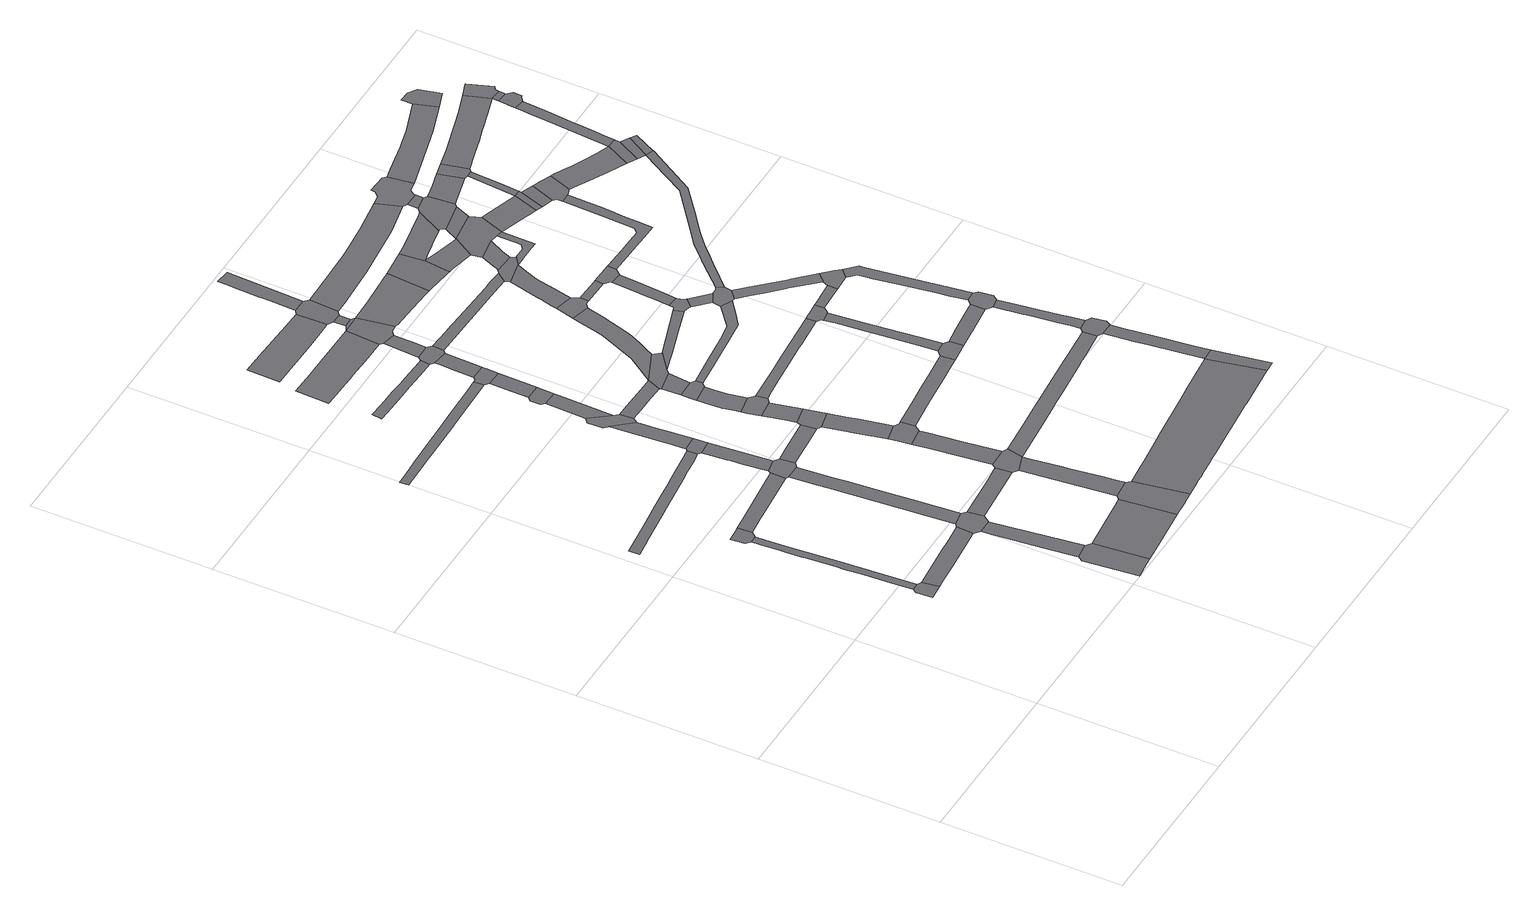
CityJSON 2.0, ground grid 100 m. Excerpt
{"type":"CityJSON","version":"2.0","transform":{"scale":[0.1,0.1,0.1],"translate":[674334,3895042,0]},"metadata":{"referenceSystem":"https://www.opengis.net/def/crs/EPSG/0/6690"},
"CityObjects":{
"road1":{"type":"Road","attributes":{"function":"9","usage":"9","RoadStructureAttribute.widthType":"9","RoadStructureAttribute.width":-9999,"RoadStructureAttribute.sectionType":"9"},"geometry":[{"type":"MultiSurface","lod":"1","boundaries":[[[0,1,2,3,4,5]]]}]},
"road2":{"type":"Road","attributes":{"function":"9","usage":"9","RoadStructureAttribute.widthType":"4","RoadStructureAttribute.width":3.94,"RoadStructureAttribute.sectionType":"1"},"geometry":[{"type":"MultiSurface","lod":"1","boundaries":[[[6,7,8,9,10,11,12,13,14,15,1,0,16,17,18,19,20,21]]]}]},
"road3":{"type":"Road","attributes":{"function":"9","usage":"9","RoadStructureAttribute.widthType":"9","RoadStructureAttribute.width":-9999,"RoadStructureAttribute.sectionType":"9"},"geometry":[{"type":"MultiSurface","lod":"1","boundaries":[[[21,20,22,23,24,25,26]]]}]},
"road4":{"type":"Road","attributes":{"function":"9","usage":"9","RoadStructureAttribute.widthType":"2","RoadStructureAttribute.width":8.23,"RoadStructureAttribute.sectionType":"1"},"geometry":[{"type":"MultiSurface","lod":"1","boundaries":[[[27,28,5,4,29,30,31,32]]]}]},
"road5":{"type":"Road","attributes":{"function":"9","usage":"9","RoadStructureAttribute.widthType":"3","RoadStructureAttribute.width":5.54,"RoadStructureAttribute.sectionType":"1"},"geometry":[{"type":"MultiSurface","lod":"1","boundaries":[[[33,34,35,36,37,38,39,40,41,42,43,44,45,46,47,48,49,50,51,52,53]]]}]},
"road6":{"type":"Road","attributes":{"function":"9","usage":"9","RoadStructureAttribute.widthType":"9","RoadStructureAttribute.width":-9999,"RoadStructureAttribute.sectionType":"9"},"geometry":[{"type":"MultiSurface","lod":"1","boundaries":[[[54,55,56,57,58,59,60]]]}]},
"road7":{"type":"Road","attributes":{"function":"9","usage":"9","RoadStructureAttribute.widthType":"2","RoadStructureAttribute.width":7.27,"RoadStructureAttribute.sectionType":"1"},"geometry":[{"type":"MultiSurface","lod":"1","boundaries":[[[58,61,62,63,64,59]]]}]},
"road8":{"type":"Road","attributes":{"function":"9","usage":"9","RoadStructureAttribute.widthType":"2","RoadStructureAttribute.width":6.75,"RoadStructureAttribute.sectionType":"1"},"geometry":[{"type":"MultiSurface","lod":"1","boundaries":[[[65,66,67,23,22,68,69,70,71,72]]]}]},
"road9":{"type":"Road","attributes":{"function":"9","usage":"9","RoadStructureAttribute.widthType":"9","RoadStructureAttribute.width":-9999,"RoadStructureAttribute.sectionType":"9"},"geometry":[{"type":"MultiSurface","lod":"1","boundaries":[[[62,61,73,74,75,76,32,31]]]}]},
"road10":{"type":"Road","attributes":{"function":"9","usage":"9","RoadStructureAttribute.widthType":"2","RoadStructureAttribute.width":7.41,"RoadStructureAttribute.sectionType":"1"},"geometry":[{"type":"MultiSurface","lod":"1","boundaries":[[[77,78,79,80,76,75,81,82,83,84,85,86,87]]]}]},
"road11":{"type":"Road","attributes":{"function":"3","usage":"2","RoadStructureAttribute.widthType":"1","RoadStructureAttribute.width":30.07,"RoadStructureAttribute.sectionType":"1"},"geometry":[{"type":"MultiSurface","lod":"1","boundaries":[[[56,88,89,90,91,57]]]}]},
"road12":{"type":"Road","attributes":{"function":"9","usage":"9","RoadStructureAttribute.widthType":"3","RoadStructureAttribute.width":5.02,"RoadStructureAttribute.sectionType":"1"},"geometry":[{"type":"MultiSurface","lod":"1","boundaries":[[[92,93,94,95,96,97,98,99,100,101,102,103,104,105,106,107,108,109,110]]]}]},
"road13":{"type":"Road","attributes":{"function":"9","usage":"9","RoadStructureAttribute.widthType":"9","RoadStructureAttribute.width":-9999,"RoadStructureAttribute.sectionType":"9"},"geometry":[{"type":"MultiSurface","lod":"1","boundaries":[[[87,86,111,112,113,114,65,72]]]}]},
"road14":{"type":"Road","attributes":{"function":"9","usage":"9","RoadStructureAttribute.widthType":"2","RoadStructureAttribute.width":8.23,"RoadStructureAttribute.sectionType":"1"},"geometry":[{"type":"MultiSurface","lod":"1","boundaries":[[[115,116,117,118,74,73,119]]]}]},
"road15":{"type":"Road","attributes":{"function":"9","usage":"9","RoadStructureAttribute.widthType":"2","RoadStructureAttribute.width":8.14,"RoadStructureAttribute.sectionType":"1"},"geometry":[{"type":"MultiSurface","lod":"1","boundaries":[[[113,120,121,122,123,124,125,114]]]}]},
"road16":{"type":"Road","attributes":{"function":"9","usage":"9","RoadStructureAttribute.widthType":"9","RoadStructureAttribute.width":-9999,"RoadStructureAttribute.sectionType":"9"},"geometry":[{"type":"MultiSurface","lod":"1","boundaries":[[[126,127,42,41,122,121]]]}]},
"road17":{"type":"Road","attributes":{"function":"9","usage":"9","RoadStructureAttribute.widthType":"2","RoadStructureAttribute.width":8.14,"RoadStructureAttribute.sectionType":"1"},"geometry":[{"type":"MultiSurface","lod":"1","boundaries":[[[128,129,130,127,126,131,132,133,134]]]}]},
"road18":{"type":"Road","attributes":{"function":"9","usage":"9","RoadStructureAttribute.widthType":"9","RoadStructureAttribute.width":-9999,"RoadStructureAttribute.sectionType":"9"},"geometry":[{"type":"MultiSurface","lod":"1","boundaries":[[[90,89,135,136,137,138,139,140,141,142]]]}]},
"road19":{"type":"Road","attributes":{"function":"9","usage":"9","RoadStructureAttribute.widthType":"9","RoadStructureAttribute.width":-9999,"RoadStructureAttribute.sectionType":"9"},"geometry":[{"type":"MultiSurface","lod":"1","boundaries":[[[134,133,143,144,145,146,147,148,149,150]]]}]},
"road20":{"type":"Road","attributes":{"function":"9","usage":"9","RoadStructureAttribute.widthType":"2","RoadStructureAttribute.width":6.75,"RoadStructureAttribute.sectionType":"1"},"geometry":[{"type":"MultiSurface","lod":"1","boundaries":[[[151,152,153,154,155,156,157,158,112,111]]]}]},
"road21":{"type":"Road","attributes":{"function":"9","usage":"9","RoadStructureAttribute.widthType":"3","RoadStructureAttribute.width":5.61,"RoadStructureAttribute.sectionType":"1"},"geometry":[{"type":"MultiSurface","lod":"1","boundaries":[[[159,160,161,162,163,164,165,166,167,168,169,170,171,172,173,174]]]}]},
"road22":{"type":"Road","attributes":{"function":"9","usage":"9","RoadStructureAttribute.widthType":"2","RoadStructureAttribute.width":8.61,"RoadStructureAttribute.sectionType":"1"},"geometry":[{"type":"MultiSurface","lod":"1","boundaries":[[[141,175,176,177,178,179,180,181,142]]]}]},
"road23":{"type":"Road","attributes":{"function":"9","usage":"9","RoadStructureAttribute.widthType":"2","RoadStructureAttribute.width":8.14,"RoadStructureAttribute.sectionType":"1"},"geometry":[{"type":"MultiSurface","lod":"1","boundaries":[[[182,147,146,183,184,185,186]]]}]},
"road24":{"type":"Road","attributes":{"function":"9","usage":"9","RoadStructureAttribute.widthType":"9","RoadStructureAttribute.width":-9999,"RoadStructureAttribute.sectionType":"9"},"geometry":[{"type":"MultiSurface","lod":"1","boundaries":[[[181,180,187,188,189,115,119]]]}]},
"road25":{"type":"Road","attributes":{"function":"9","usage":"9","RoadStructureAttribute.widthType":"9","RoadStructureAttribute.width":-9999,"RoadStructureAttribute.sectionType":"9"},"geometry":[{"type":"MultiSurface","lod":"1","boundaries":[[[190,186,185,191,192,193]]]}]},
"road26":{"type":"Road","attributes":{"function":"9","usage":"9","RoadStructureAttribute.widthType":"1","RoadStructureAttribute.width":15.05,"RoadStructureAttribute.sectionType":"1"},"geometry":[{"type":"MultiSurface","lod":"1","boundaries":[[[194,195,196,197,198,199,200,201,202,203,204,205]]]}]},
"road27":{"type":"Road","attributes":{"function":"9","usage":"9","RoadStructureAttribute.widthType":"2","RoadStructureAttribute.width":10.36,"RoadStructureAttribute.sectionType":"1"},"geometry":[{"type":"MultiSurface","lod":"1","boundaries":[[[206,207,208,209,189,188,210,211,212,213]]]}]},
"road28":{"type":"Road","attributes":{"function":"9","usage":"9","RoadStructureAttribute.widthType":"2","RoadStructureAttribute.width":8.14,"RoadStructureAttribute.sectionType":"1"},"geometry":[{"type":"MultiSurface","lod":"1","boundaries":[[[214,215,192,191,216,217]]]}]},
"road29":{"type":"Road","attributes":{"function":"9","usage":"9","RoadStructureAttribute.widthType":"3","RoadStructureAttribute.width":5.7,"RoadStructureAttribute.sectionType":"1"},"geometry":[{"type":"MultiSurface","lod":"1","boundaries":[[[218,219,220,144,143,221,222,223,224,225]]]}]},
"road30":{"type":"Road","attributes":{"function":"9","usage":"9","RoadStructureAttribute.widthType":"9","RoadStructureAttribute.width":-9999,"RoadStructureAttribute.sectionType":"9"},"geometry":[{"type":"MultiSurface","lod":"1","boundaries":[[[226,227,228,229,230,231,232,206,213]]]}]},
"road31":{"type":"Road","attributes":{"function":"9","usage":"9","RoadStructureAttribute.widthType":"2","RoadStructureAttribute.width":10.36,"RoadStructureAttribute.sectionType":"1"},"geometry":[{"type":"MultiSurface","lod":"1","boundaries":[[[233,234,235,236,230,229,237,238,239,240]]]}]},
"road32":{"type":"Road","attributes":{"function":"9","usage":"9","RoadStructureAttribute.widthType":"9","RoadStructureAttribute.width":-9999,"RoadStructureAttribute.sectionType":"9"},"geometry":[{"type":"MultiSurface","lod":"1","boundaries":[[[241,242,243,244,98,97,214,217]]]}]},
"road33":{"type":"Road","attributes":{"function":"9","usage":"9","RoadStructureAttribute.widthType":"9","RoadStructureAttribute.width":-9999,"RoadStructureAttribute.sectionType":"9"},"geometry":[{"type":"MultiSurface","lod":"1","boundaries":[[[245,155,154,240,239,246,247,248]]]}]},
"road34":{"type":"Road","attributes":{"function":"9","usage":"9","RoadStructureAttribute.widthType":"2","RoadStructureAttribute.width":10.36,"RoadStructureAttribute.sectionType":"1"},"geometry":[{"type":"MultiSurface","lod":"1","boundaries":[[[249,250,251,245,248]]]}]},
"road35":{"type":"Road","attributes":{"function":"9","usage":"9","RoadStructureAttribute.widthType":"2","RoadStructureAttribute.width":14.44,"RoadStructureAttribute.sectionType":"1"},"geometry":[{"type":"MultiSurface","lod":"1","boundaries":[[[252,253,254,255,256,257,258,259,260,261,262,263,264]]]}]},
"road36":{"type":"Road","attributes":{"function":"9","usage":"9","RoadStructureAttribute.widthType":"9","RoadStructureAttribute.width":-9999,"RoadStructureAttribute.sectionType":"9"},"geometry":[{"type":"MultiSurface","lod":"1","boundaries":[[[265,250,249,266,267,268,269]]]}]},
"road37":{"type":"Road","attributes":{"function":"9","usage":"9","RoadStructureAttribute.widthType":"2","RoadStructureAttribute.width":8.14,"RoadStructureAttribute.sectionType":"1"},"geometry":[{"type":"MultiSurface","lod":"1","boundaries":[[[242,270,271,272,273,274,275,243]]]}]},
"road38":{"type":"Road","attributes":{"function":"9","usage":"9","RoadStructureAttribute.widthType":"2","RoadStructureAttribute.width":10.36,"RoadStructureAttribute.sectionType":"1"},"geometry":[{"type":"MultiSurface","lod":"1","boundaries":[[[268,276,277,278,279,280,281,282,283,284,285,286,287,269]]]}]},
"road39":{"type":"Road","attributes":{"function":"9","usage":"9","RoadStructureAttribute.widthType":"9","RoadStructureAttribute.width":-9999,"RoadStructureAttribute.sectionType":"9"},"geometry":[{"type":"MultiSurface","lod":"1","boundaries":[[[288,289,279,278,290,291,292,293]]]}]},
"road40":{"type":"Road","attributes":{"function":"9","usage":"9","RoadStructureAttribute.widthType":"9","RoadStructureAttribute.width":-9999,"RoadStructureAttribute.sectionType":"9"},"geometry":[{"type":"MultiSurface","lod":"1","boundaries":[[[294,295,166,165,272,271,296,297]]]}]},
"road41":{"type":"Road","attributes":{"function":"9","usage":"9","RoadStructureAttribute.widthType":"2","RoadStructureAttribute.width":10.36,"RoadStructureAttribute.sectionType":"1"},"geometry":[{"type":"MultiSurface","lod":"1","boundaries":[[[298,299,288,293]]]}]},
"road42":{"type":"Road","attributes":{"function":"9","usage":"9","RoadStructureAttribute.widthType":"3","RoadStructureAttribute.width":5.29,"RoadStructureAttribute.sectionType":"1"},"geometry":[{"type":"MultiSurface","lod":"1","boundaries":[[[295,294,300,301,302]]]}]},
"road43":{"type":"Road","attributes":{"function":"9","usage":"9","RoadStructureAttribute.widthType":"9","RoadStructureAttribute.width":-9999,"RoadStructureAttribute.sectionType":"9"},"geometry":[{"type":"MultiSurface","lod":"1","boundaries":[[[224,299,298,303,304,305,225]]]}]},
"road44":{"type":"Road","attributes":{"function":"9","usage":"9","RoadStructureAttribute.widthType":"9","RoadStructureAttribute.width":-9999,"RoadStructureAttribute.sectionType":"9"},"geometry":[{"type":"MultiSurface","lod":"1","boundaries":[[[306,307,308,201,200,302,301,309,310]]]}]},
"road45":{"type":"Road","attributes":{"function":"9","usage":"9","RoadStructureAttribute.widthType":"9","RoadStructureAttribute.width":-9999,"RoadStructureAttribute.sectionType":"1"},"geometry":[{"type":"MultiSurface","lod":"1","boundaries":[[[311,201,306,312]]]}]},
"road46":{"type":"Road","attributes":{"function":"9","usage":"9","RoadStructureAttribute.widthType":"4","RoadStructureAttribute.width":3.75,"RoadStructureAttribute.sectionType":"1"},"geometry":[{"type":"MultiSurface","lod":"1","boundaries":[[[313,314,311,312]]]}]},
"road47":{"type":"Road","attributes":{"function":"9","usage":"9","RoadStructureAttribute.widthType":"9","RoadStructureAttribute.width":-9999,"RoadStructureAttribute.sectionType":"9"},"geometry":[{"type":"MultiSurface","lod":"1","boundaries":[[[315,252,264,314,313,316,317,318,319]]]}]},
"road48":{"type":"Road","attributes":{"function":"9","usage":"9","RoadStructureAttribute.widthType":"2","RoadStructureAttribute.width":7.71,"RoadStructureAttribute.sectionType":"1"},"geometry":[{"type":"MultiSurface","lod":"1","boundaries":[[[320,321,322,323,324,325,326,227,226,327,328,329,330,331,332,333,334]]]}]},
"road49":{"type":"Road","attributes":{"function":"3","usage":"2","RoadStructureAttribute.widthType":"1","RoadStructureAttribute.width":30.07,"RoadStructureAttribute.sectionType":"1"},"geometry":[{"type":"MultiSurface","lod":"1","boundaries":[[[335,336,337,338,339,340,341,342,343,344,345,346,347,348,349,350,351,352,353,354,355,356,357,358,359,140,139]]]}]},
"road50":{"type":"Road","attributes":{"function":"9","usage":"9","RoadStructureAttribute.widthType":"2","RoadStructureAttribute.width":10.36,"RoadStructureAttribute.sectionType":"1"},"geometry":[{"type":"MultiSurface","lod":"1","boundaries":[[[305,360,361,362,363,364,365,366,367,368,369,370,371,372,225]]]}]},
"road51":{"type":"Road","attributes":{"function":"9","usage":"9","RoadStructureAttribute.widthType":"2","RoadStructureAttribute.width":7.35,"RoadStructureAttribute.sectionType":"1"},"geometry":[{"type":"MultiSurface","lod":"1","boundaries":[[[373,374,375,376,377,378,379,380,315,319]]]}]},
"road52":{"type":"Road","attributes":{"function":"9","usage":"9","RoadStructureAttribute.widthType":"2","RoadStructureAttribute.width":8.23,"RoadStructureAttribute.sectionType":"1"},"geometry":[{"type":"MultiSurface","lod":"1","boundaries":[[[381,382,383,384,385,386,387,187,180,388,389,390,391,392,393,394,395,396,397]]]}]},
"road53":{"type":"Road","attributes":{"function":"9","usage":"9","RoadStructureAttribute.widthType":"3","RoadStructureAttribute.width":5.25,"RoadStructureAttribute.sectionType":"1"},"geometry":[{"type":"MultiSurface","lod":"1","boundaries":[[[398,399,400,401,402,403,404,405,406,407,408,409,410,411,412,413,414,415,267,266]]]}]},
"road54":{"type":"Road","attributes":{"function":"9","usage":"9","RoadStructureAttribute.widthType":"1","RoadStructureAttribute.width":15.05,"RoadStructureAttribute.sectionType":"1"},"geometry":[{"type":"MultiSurface","lod":"1","boundaries":[[[416,417,418,419,420,421,422,423,424,425,306,310]]]}]},
"road55":{"type":"Road","attributes":{"function":"9","usage":"9","RoadStructureAttribute.widthType":"3","RoadStructureAttribute.width":4.61,"RoadStructureAttribute.sectionType":"1"},"geometry":[{"type":"MultiSurface","lod":"1","boundaries":[[[303,426,427,428,429,304]]]}]},
"road56":{"type":"Road","attributes":{"function":"9","usage":"9","RoadStructureAttribute.widthType":"3","RoadStructureAttribute.width":5.61,"RoadStructureAttribute.sectionType":"1"},"geometry":[{"type":"MultiSurface","lod":"1","boundaries":[[[296,430,431,432,433,434,435,436,437,438,439,440,297]]]}]},
"road57":{"type":"Road","attributes":{"function":"9","usage":"9","RoadStructureAttribute.widthType":"3","RoadStructureAttribute.width":4.21,"RoadStructureAttribute.sectionType":"1"},"geometry":[{"type":"MultiSurface","lod":"1","boundaries":[[[441,442,443,444,292,291,445,446,447,448,449,450,451,452]]]}]},
"road58":{"type":"Road","attributes":{"function":"9","usage":"9","RoadStructureAttribute.widthType":"9","RoadStructureAttribute.width":-9999,"RoadStructureAttribute.sectionType":"9"},"geometry":[{"type":"MultiSurface","lod":"1","boundaries":[[[453,366,365,454,455,456,457]]]}]},
"road59":{"type":"Road","attributes":{"function":"9","usage":"9","RoadStructureAttribute.widthType":"9","RoadStructureAttribute.width":-9999,"RoadStructureAttribute.sectionType":"9"},"geometry":[{"type":"MultiSurface","lod":"1","boundaries":[[[458,334,333,459,460,461]]]}]},
"road60":{"type":"Road","attributes":{"function":"9","usage":"9","RoadStructureAttribute.widthType":"9","RoadStructureAttribute.width":-9999,"RoadStructureAttribute.sectionType":"9"},"geometry":[{"type":"MultiSurface","lod":"1","boundaries":[[[462,463,423,422,464,465,466,467]]]}]},
"road61":{"type":"Road","attributes":{"function":"9","usage":"9","RoadStructureAttribute.widthType":"2","RoadStructureAttribute.width":10.36,"RoadStructureAttribute.sectionType":"1"},"geometry":[{"type":"MultiSurface","lod":"1","boundaries":[[[468,469,470,471,453,457,472,473,474,475,476,477,478,479]]]}]},
"road62":{"type":"Road","attributes":{"function":"9","usage":"9","RoadStructureAttribute.widthType":"3","RoadStructureAttribute.width":5.11,"RoadStructureAttribute.sectionType":"1"},"geometry":[{"type":"MultiSurface","lod":"1","boundaries":[[[480,481,482,483,484,485,486,487,488,458,461]]]}]},
"road63":{"type":"Road","attributes":{"function":"9","usage":"9","RoadStructureAttribute.widthType":"9","RoadStructureAttribute.width":-9999,"RoadStructureAttribute.sectionType":"9"},"geometry":[{"type":"MultiSurface","lod":"1","boundaries":[[[489,490,491,492,493,429,428,494,495]]]}]},
"road64":{"type":"Road","attributes":{"function":"9","usage":"9","RoadStructureAttribute.widthType":"3","RoadStructureAttribute.width":4.72,"RoadStructureAttribute.sectionType":"1"},"geometry":[{"type":"MultiSurface","lod":"1","boundaries":[[[496,497,498,456,455,499,500]]]}]},
"road65":{"type":"Road","attributes":{"function":"9","usage":"9","RoadStructureAttribute.widthType":"2","RoadStructureAttribute.width":6.19,"RoadStructureAttribute.sectionType":"1"},"geometry":[{"type":"MultiSurface","lod":"1","boundaries":[[[501,489,495,502,503]]]}]},
"road66":{"type":"Road","attributes":{"function":"9","usage":"9","RoadStructureAttribute.widthType":"2","RoadStructureAttribute.width":14.44,"RoadStructureAttribute.sectionType":"1"},"geometry":[{"type":"MultiSurface","lod":"1","boundaries":[[[504,505,506,507,508,318,317,509,510,511,512,513,514]]]}]},
"road67":{"type":"Road","attributes":{"function":"9","usage":"9","RoadStructureAttribute.widthType":"9","RoadStructureAttribute.width":-9999,"RoadStructureAttribute.sectionType":"9"},"geometry":[{"type":"MultiSurface","lod":"1","boundaries":[[[483,515,516,517,518,519,407,406,520,484]]]}]},
"road68":{"type":"Road","attributes":{"function":"9","usage":"9","RoadStructureAttribute.widthType":"2","RoadStructureAttribute.width":6.19,"RoadStructureAttribute.sectionType":"1"},"geometry":[{"type":"MultiSurface","lod":"1","boundaries":[[[521,522,523,524,525,526,527,528,529,492,491]]]}]},
"road69":{"type":"Road","attributes":{"function":"9","usage":"9","RoadStructureAttribute.widthType":"9","RoadStructureAttribute.width":-9999,"RoadStructureAttribute.sectionType":"9"},"geometry":[{"type":"MultiSurface","lod":"1","boundaries":[[[479,530,531,532,432,431,468]]]}]},
"road70":{"type":"Road","attributes":{"function":"9","usage":"9","RoadStructureAttribute.widthType":"9","RoadStructureAttribute.width":-9999,"RoadStructureAttribute.sectionType":"9"},"geometry":[{"type":"MultiSurface","lod":"1","boundaries":[[[533,534,535,536,537,538,503,502,441,452]]]}]},
"road71":{"type":"Road","attributes":{"function":"9","usage":"9","RoadStructureAttribute.widthType":"9","RoadStructureAttribute.width":-9999,"RoadStructureAttribute.sectionType":"9"},"geometry":[{"type":"MultiSurface","lod":"1","boundaries":[[[539,349,348,540]]]}]},
"road72":{"type":"Road","attributes":{"function":"9","usage":"9","RoadStructureAttribute.widthType":"2","RoadStructureAttribute.width":7.71,"RoadStructureAttribute.sectionType":"1"},"geometry":[{"type":"MultiSurface","lod":"1","boundaries":[[[541,542,543,544,545,546,547,548,460,459]]]}]},
"road73":{"type":"Road","attributes":{"function":"9","usage":"9","RoadStructureAttribute.widthType":"9","RoadStructureAttribute.width":-9999,"RoadStructureAttribute.sectionType":"9"},"geometry":[{"type":"MultiSurface","lod":"1","boundaries":[[[496,500,549,525,524,550,551]]]}]},
"road74":{"type":"Road","attributes":{"function":"9","usage":"9","RoadStructureAttribute.widthType":"2","RoadStructureAttribute.width":14.73,"RoadStructureAttribute.sectionType":"1"},"geometry":[{"type":"MultiSurface","lod":"1","boundaries":[[[552,553,554,555,556,557,558,462,467]]]}]},
"road75":{"type":"Road","attributes":{"function":"9","usage":"9","RoadStructureAttribute.widthType":"2","RoadStructureAttribute.width":10.36,"RoadStructureAttribute.sectionType":"1"},"geometry":[{"type":"MultiSurface","lod":"1","boundaries":[[[559,560,561,562,532,531,563,564]]]}]},
"road76":{"type":"Road","attributes":{"function":"9","usage":"9","RoadStructureAttribute.widthType":"2","RoadStructureAttribute.width":6.33,"RoadStructureAttribute.sectionType":"1"},"geometry":[{"type":"MultiSurface","lod":"1","boundaries":[[[565,566,567,568,569,570,571,572,573,349,539]]]}]},
"road77":{"type":"Road","attributes":{"function":"9","usage":"9","RoadStructureAttribute.widthType":"3","RoadStructureAttribute.width":5.25,"RoadStructureAttribute.sectionType":"1"},"geometry":[{"type":"MultiSurface","lod":"1","boundaries":[[[574,575,576,577,578,517,516]]]}]},
"road78":{"type":"Road","attributes":{"function":"9","usage":"9","RoadStructureAttribute.widthType":"2","RoadStructureAttribute.width":6.19,"RoadStructureAttribute.sectionType":"1"},"geometry":[{"type":"MultiSurface","lod":"1","boundaries":[[[579,580,581,582,534,533,583,584,585,586,587,588,589]]]}]},
"road79":{"type":"Road","attributes":{"function":"9","usage":"9","RoadStructureAttribute.widthType":"9","RoadStructureAttribute.width":-9999,"RoadStructureAttribute.sectionType":"9"},"geometry":[{"type":"MultiSurface","lod":"1","boundaries":[[[381,397,570,569,590,591,592,593]]]}]},
"road80":{"type":"Road","attributes":{"function":"9","usage":"9","RoadStructureAttribute.widthType":"1","RoadStructureAttribute.width":15.05,"RoadStructureAttribute.sectionType":"1"},"geometry":[{"type":"MultiSurface","lod":"1","boundaries":[[[462,594,595,596,597,598,599,600,601,602,463]]]}]},
"road81":{"type":"Road","attributes":{"function":"9","usage":"9","RoadStructureAttribute.widthType":"4","RoadStructureAttribute.width":3.43,"RoadStructureAttribute.sectionType":"1"},"geometry":[{"type":"MultiSurface","lod":"1","boundaries":[[[603,604,530,479,605,606,607,608,609,610]]]}]},
"road82":{"type":"Road","attributes":{"function":"9","usage":"9","RoadStructureAttribute.widthType":"3","RoadStructureAttribute.width":4.97,"RoadStructureAttribute.sectionType":"1"},"geometry":[{"type":"MultiSurface","lod":"1","boundaries":[[[592,611,612,613,614,615,616,617,618,619,620,621,622,623,624,625,593]]]}]},
"road83":{"type":"Road","attributes":{"function":"9","usage":"9","RoadStructureAttribute.widthType":"9","RoadStructureAttribute.width":-9999,"RoadStructureAttribute.sectionType":"9"},"geometry":[{"type":"MultiSurface","lod":"1","boundaries":[[[609,626,627,555,554,559,564,628,610]]]}]},
"road84":{"type":"Road","attributes":{"function":"9","usage":"9","RoadStructureAttribute.widthType":"9","RoadStructureAttribute.width":-9999,"RoadStructureAttribute.sectionType":"9"},"geometry":[{"type":"MultiSurface","lod":"1","boundaries":[[[545,544,629,618,617,630,631,632,633]]]}]},
"road85":{"type":"Road","attributes":{"function":"9","usage":"9","RoadStructureAttribute.widthType":"9","RoadStructureAttribute.width":-9999,"RoadStructureAttribute.sectionType":"9"},"geometry":[{"type":"MultiSurface","lod":"1","boundaries":[[[576,575,634,635,636,579,589]]]}]},
"road86":{"type":"Road","attributes":{"function":"9","usage":"9","RoadStructureAttribute.widthType":"2","RoadStructureAttribute.width":6.19,"RoadStructureAttribute.sectionType":"1"},"geometry":[{"type":"MultiSurface","lod":"1","boundaries":[[[632,637,638,639,640,635,634,641,642,643,644,645,646,647,633]]]}]},
"road87":{"type":"Road","attributes":{"function":"9","usage":"9","RoadStructureAttribute.widthType":"9","RoadStructureAttribute.width":-9999,"RoadStructureAttribute.sectionType":"1"},"geometry":[{"type":"MultiSurface","lod":"1","boundaries":[[[648,555,627,649]]]}]},
"road88":{"type":"Road","attributes":{"function":"9","usage":"9","RoadStructureAttribute.widthType":"9","RoadStructureAttribute.width":-9999,"RoadStructureAttribute.sectionType":"9"},"geometry":[{"type":"MultiSurface","lod":"1","boundaries":[[[650,651,600,599,652,653,648,649,654,655]]]}]},
"road89":{"type":"Road","attributes":{"function":"9","usage":"9","RoadStructureAttribute.widthType":"3","RoadStructureAttribute.width":4.72,"RoadStructureAttribute.sectionType":"1"},"geometry":[{"type":"MultiSurface","lod":"1","boundaries":[[[656,657,658,659,660,661,662,663,664,665,666,667,668,669,670,671,672,673,551,550]]]}]},
"road90":{"type":"Road","attributes":{"function":"9","usage":"9","RoadStructureAttribute.widthType":"2","RoadStructureAttribute.width":14.73,"RoadStructureAttribute.sectionType":"1"},"geometry":[{"type":"MultiSurface","lod":"1","boundaries":[[[674,675,676,677,678,626,609]]]}]},
"road91":{"type":"Road","attributes":{"function":"9","usage":"9","RoadStructureAttribute.widthType":"3","RoadStructureAttribute.width":4.51,"RoadStructureAttribute.sectionType":"1"},"geometry":[{"type":"MultiSurface","lod":"1","boundaries":[[[650,679,680,651]]]}]},
"road92":{"type":"Road","attributes":{"function":"9","usage":"9","RoadStructureAttribute.widthType":"9","RoadStructureAttribute.width":-9999,"RoadStructureAttribute.sectionType":"9"},"geometry":[{"type":"MultiSurface","lod":"1","boundaries":[[[681,682,683,684,504,514,680,679,685,686,687,688,689]]]}]},
"road93":{"type":"Road","attributes":{"function":"9","usage":"9","RoadStructureAttribute.widthType":"9","RoadStructureAttribute.width":-9999,"RoadStructureAttribute.sectionType":"9"},"geometry":[{"type":"MultiSurface","lod":"1","boundaries":[[[690,691,677,676,692]]]}]},
"road94":{"type":"Road","attributes":{"function":"9","usage":"9","RoadStructureAttribute.widthType":"3","RoadStructureAttribute.width":4.34,"RoadStructureAttribute.sectionType":"1"},"geometry":[{"type":"MultiSurface","lod":"1","boundaries":[[[693,694,695,696,697,698,699,700,701,702,703,704,705,706,707,536,535,708,709,710,711,712,713,714,715,716,717,718,719]]]}]},
"road95":{"type":"Road","attributes":{"function":"9","usage":"9","RoadStructureAttribute.widthType":"1","RoadStructureAttribute.width":15.05,"RoadStructureAttribute.sectionType":"1"},"geometry":[{"type":"MultiSurface","lod":"1","boundaries":[[[654,720,721,722,723,724,655]]]}]},
"road96":{"type":"Road","attributes":{"function":"9","usage":"9","RoadStructureAttribute.widthType":"2","RoadStructureAttribute.width":14.73,"RoadStructureAttribute.sectionType":"1"},"geometry":[{"type":"MultiSurface","lod":"1","boundaries":[[[725,726,690,692]]]}]},
"road97":{"type":"Road","attributes":{"function":"9","usage":"9","RoadStructureAttribute.widthType":"4","RoadStructureAttribute.width":3.27,"RoadStructureAttribute.sectionType":"1"},"geometry":[{"type":"MultiSurface","lod":"1","boundaries":[[[727,677,691,728,729,730,731,732]]]}]},
"road98":{"type":"Road","attributes":{"function":"9","usage":"9","RoadStructureAttribute.widthType":"9","RoadStructureAttribute.width":-9999,"RoadStructureAttribute.sectionType":"9"},"geometry":[{"type":"MultiSurface","lod":"1","boundaries":[[[663,733,734,735,736,737,726,725,738,664]]]}]},
"road99":{"type":"Road","attributes":{"function":"9","usage":"9","RoadStructureAttribute.widthType":"9","RoadStructureAttribute.width":-9999,"RoadStructureAttribute.sectionType":"9"},"geometry":[{"type":"MultiSurface","lod":"1","boundaries":[[[723,722,739,732,731,740,741,742]]]}]},
"road100":{"type":"Road","attributes":{"function":"9","usage":"9","RoadStructureAttribute.widthType":"2","RoadStructureAttribute.width":14.73,"RoadStructureAttribute.sectionType":"1"},"geometry":[{"type":"MultiSurface","lod":"1","boundaries":[[[743,744,745,746,747,748,749,750,734,733,751,752,753,754,755]]]}]},
"road101":{"type":"Road","attributes":{"function":"9","usage":"9","RoadStructureAttribute.widthType":"2","RoadStructureAttribute.width":14.44,"RoadStructureAttribute.sectionType":"1"},"geometry":[{"type":"MultiSurface","lod":"1","boundaries":[[[688,756,757,758,759,760,761,762,763,764,689]]]}]},
"road102":{"type":"Road","attributes":{"function":"9","usage":"9","RoadStructureAttribute.widthType":"9","RoadStructureAttribute.width":-9999,"RoadStructureAttribute.sectionType":"9"},"geometry":[{"type":"MultiSurface","lod":"1","boundaries":[[[754,765,766,767,755]]]}]},
"road103":{"type":"Road","attributes":{"function":"9","usage":"9","RoadStructureAttribute.widthType":"1","RoadStructureAttribute.width":15.05,"RoadStructureAttribute.sectionType":"1"},"geometry":[{"type":"MultiSurface","lod":"1","boundaries":[[[741,768,769,770,771,772,773,774,775,776,777,742]]]}]},
"road104":{"type":"Road","attributes":{"function":"9","usage":"9","RoadStructureAttribute.widthType":"2","RoadStructureAttribute.width":14.73,"RoadStructureAttribute.sectionType":"1"},"geometry":[{"type":"MultiSurface","lod":"1","boundaries":[[[766,765,778,693,779]]]}]},
"road105":{"type":"Road","attributes":{"function":"9","usage":"9","RoadStructureAttribute.widthType":"9","RoadStructureAttribute.width":-9999,"RoadStructureAttribute.sectionType":"9"},"geometry":[{"type":"MultiSurface","lod":"1","boundaries":[[[693,719,780,779]]]}]},
"road106":{"type":"Road","attributes":{"function":"9","usage":"9","RoadStructureAttribute.widthType":"3","RoadStructureAttribute.width":5.5,"RoadStructureAttribute.sectionType":"1"},"geometry":[{"type":"MultiSurface","lod":"1","boundaries":[[[767,781,782,783,784,785,786,787,788,789,790,791,792,793,755]]]}]},
"road107":{"type":"Road","attributes":{"function":"9","usage":"9","RoadStructureAttribute.widthType":"9","RoadStructureAttribute.width":-9999,"RoadStructureAttribute.sectionType":"9"},"geometry":[{"type":"MultiSurface","lod":"1","boundaries":[[[758,757,794,795,796,797]]]}]},
"road108":{"type":"Road","attributes":{"function":"9","usage":"9","RoadStructureAttribute.widthType":"9","RoadStructureAttribute.width":-9999,"RoadStructureAttribute.sectionType":"9"},"geometry":[{"type":"MultiSurface","lod":"1","boundaries":[[[798,799,800,788,787,801,802,803,804]]]}]},
"road109":{"type":"Road","attributes":{"function":"9","usage":"9","RoadStructureAttribute.widthType":"3","RoadStructureAttribute.width":5.5,"RoadStructureAttribute.sectionType":"1"},"geometry":[{"type":"MultiSurface","lod":"1","boundaries":[[[805,773,798,804]]]}]},
"road110":{"type":"Road","attributes":{"function":"9","usage":"9","RoadStructureAttribute.widthType":"9","RoadStructureAttribute.width":-9999,"RoadStructureAttribute.sectionType":"9"},"geometry":[{"type":"MultiSurface","lod":"1","boundaries":[[[773,805,806,807,808,774]]]}]}
},
"vertices":[
[508,928,0],[467,925,0],[451,906,0],[459,816,0],[546,824,0],[534,915,0],
[413,1734,0],[420,1634,0],[422,1600,0],[427,1520,0],[429,1486,0],[440,1330,0],[442,1293,0],[450,1184,0],[461,1017,0],[464,970,0],[479,1360,0],[473,1452,0],[462,1604,0],[454,1735,0],[450,1787,0],[409,1784,0],
[473,1816,0],[471,1895,0],[450,1892,0],[378,1884,0],[386,1807,0],
[877,948,0],[788,940,0],[595,829,0],[716,840,0],[970,865,0],[976,958,0],
[130,2229,0],[161,2233,0],[200,2238,0],[420,2265,0],[436,2267,0],[686,2298,0],[722,2303,0],[790,2311,0],[864,2321,0],[859,2377,0],[820,2372,0],[805,2370,0],[699,2357,0],[643,2350,0],[600,2345,0],[529,2336,0],[511,2334,0],[423,2323,0],[269,2304,0],[70,2280,0],[74,2222,0],
[1071,4,0],[1160,14,0],[1207,19,0],[1175,320,0],[1146,342,0],[1057,331,0],[1040,302,0],
[1082,840,0],[1000,837,0],[1008,771,0],[1038,504,0],
[906,1943,0],[835,1935,0],[538,1902,0],[513,1820,0],[580,1827,0],[650,1834,0],[713,1840,0],[905,1859,0],
[1110,878,0],[1098,964,0],[1073,985,0],[992,973,0],
[934,1695,0],[938,1644,0],[969,1263,0],[976,1171,0],[1052,1246,0],[1037,1417,0],[1036,1435,0],[1024,1583,0],[1018,1657,0],[1002,1851,0],[921,1852,0],
[1280,27,0],[1559,56,0],[1523,359,0],[1436,349,0],
[222,3459,0],[367,3463,0],[494,3467,0],[502,3467,0],[726,3474,0],[832,3477,0],[827,3532,0],[729,3528,0],[637,3525,0],[525,3521,0],[492,3520,0],[467,3519,0],[449,3519,0],[349,3515,0],[252,3512,0],[188,3509,0],[78,3504,0],[1,3501,0],[2,3452,0],
[1028,1874,0],[1017,1954,0],[991,1975,0],[913,1959,0],
[1449,998,0],[1429,996,0],[1392,992,0],[1332,986,0],[1460,911,0],
[965,2287,0],[962,2316,0],[879,2309,0],[892,2175,0],[895,2152,0],[901,2091,0],
[956,2395,0],[870,2389,0],
[848,2708,0],[864,2505,0],[865,2486,0],[943,2544,0],[941,2576,0],[931,2693,0],[841,2799,0],
[1592,60,0],[1595,60,0],[1656,65,0],[1659,65,0],[1722,72,0],[1672,366,0],[1651,387,0],[1545,379,0],
[953,2721,0],[946,2795,0],[925,2817,0],[923,2819,0],[844,2926,0],[816,2904,0],[820,2819,0],[839,2801,0],
[1092,1880,0],[1148,1885,0],[1184,1888,0],[1298,1898,0],[1290,1983,0],[1195,1973,0],[1139,1967,0],[1106,1964,0],
[373,3798,0],[464,3795,0],[597,3790,0],[648,3789,0],[743,3786,0],[812,3784,0],[842,3783,0],[846,3835,0],[826,3836,0],[703,3841,0],[647,3843,0],[588,3846,0],[542,3848,0],[524,3849,0],[466,3851,0],[383,3855,0],
[1643,453,0],[1638,509,0],[1615,673,0],[1609,721,0],[1588,881,0],[1583,920,0],[1487,887,0],
[846,3037,0],[930,3090,0],[931,3130,0],[931,3147,0],[848,3149,0],
[1603,1011,0],[1575,1023,0],[1467,1022,0],
[831,3166,0],[934,3242,0],[850,3244,0],[832,3225,0],
[359,4079,0],[458,4076,0],[519,4075,0],[565,4074,0],[592,4074,0],[715,4071,0],[858,4068,0],[870,4258,0],[662,4259,0],[499,4260,0],[361,4264,0],[356,4079,0],
[1415,1440,0],[1424,1372,0],[1427,1348,0],[1448,1175,0],[1560,1143,0],[1548,1236,0],[1525,1417,0],[1520,1453,0],
[853,3458,0],[851,3338,0],[937,3386,0],[939,3455,0],
[1216,2788,0],[1124,2790,0],[1016,2793,0],[1049,2718,0],[1091,2717,0],[1125,2716,0],[1202,2713,0],[1233,2788,0],
[1542,1488,0],[1534,1565,0],[1521,1564,0],[1495,1580,0],[1396,1558,0],[1406,1511,0],[1410,1479,0],
[1350,1762,0],[1355,1739,0],[1377,1641,0],[1381,1623,0],[1460,1744,0],[1443,1820,0],[1424,1907,0],[1323,1885,0],
[941,3528,0],[941,3548,0],[857,3550,0],[842,3532,0],
[1299,2005,0],[1415,1948,0],[1404,2002,0],[1398,2027,0],
[1362,2194,0],[1260,2180,0],[1286,2064,0],
[867,4529,0],[800,4531,0],[761,4532,0],[677,4535,0],[556,4540,0],[504,4542,0],[482,4542,0],[479,4543,0],[389,4546,0],[385,4366,0],[692,4359,0],[794,4359,0],[870,4360,0],
[1244,2252,0],[1389,2217,0],[1377,2275,0],[1346,2302,0],[1239,2282,0],
[942,3566,0],[947,3754,0],[862,3766,0],[862,3740,0],[860,3669,0],[858,3573,0],
[1325,2403,0],[1320,2475,0],[1319,2526,0],[1214,2513,0],[1215,2494,0],[1215,2478,0],[1215,2463,0],[1216,2443,0],[1217,2409,0],[1220,2374,0],[1224,2357,0],[1230,2330,0],
[1213,2598,0],[1214,2546,0],[1333,2545,0],[1344,2546,0],[1340,2585,0],[1313,2601,0],
[946,3858,0],[863,3854,0],[966,3773,0],[970,3834,0],
[1326,2727,0],[1210,2703,0],
[947,3913,0],[949,4039,0],[874,4053,0],
[1344,2747,0],[1446,2825,0],[1412,2867,0],
[976,4261,0],[957,4260,0],[902,4258,0],[973,4058,0],[1010,4063,0],
[902,4275,0],[957,4277,0],
[958,4342,0],[902,4343,0],
[891,4545,0],[978,4360,0],[980,4360,0],[991,4523,0],[967,4545,0],
[2043,1622,0],[2004,1617,0],[1924,1608,0],[1874,1603,0],[1796,1594,0],[1703,1584,0],[1599,1572,0],[1669,1503,0],[1685,1504,0],[1797,1517,0],[1853,1523,0],[1935,1532,0],[2023,1542,0],[2067,1547,0],[2058,1623,0],
[1809,81,0],[1829,83,0],[1855,85,0],[1899,90,0],[1978,98,0],[2001,100,0],[2052,106,0],[2224,123,0],[2251,126,0],[2372,138,0],[2425,144,0],[2446,146,0],[2705,172,0],[2708,172,0],[2642,480,0],[2639,479,0],[2523,466,0],[2410,453,0],[2328,443,0],[2039,409,0],[1975,402,0],[1856,388,0],[1822,384,0],[1793,380,0],[1730,373,0],
[1433,2911,0],[1462,2960,0],[1495,3033,0],[1517,3099,0],[1544,3200,0],[1571,3302,0],[1470,3327,0],[1459,3280,0],[1439,3202,0],[1424,3139,0],[1339,2941,0],[1324,2918,0],[1300,2884,0],
[978,4795,0],[982,4971,0],[902,4980,0],[901,4933,0],[899,4869,0],[896,4743,0],[895,4723,0],[894,4685,0],
[2541,1098,0],[2462,1090,0],[2348,1080,0],[2311,1077,0],[2125,1059,0],[1891,1038,0],[1808,1030,0],[1810,943,0],[1979,961,0],[2013,964,0],[2073,970,0],[2274,991,0],[2326,997,0],[2348,999,0],[2356,1000,0],[2410,1006,0],[2548,1020,0],
[1429,2221,0],[1521,2230,0],[1610,2239,0],[1634,2241,0],[1781,2256,0],[1828,2260,0],[1847,2262,0],[1916,2269,0],[2004,2277,0],[1999,2329,0],[1986,2328,0],[1907,2321,0],[1792,2311,0],[1780,2310,0],[1746,2307,0],[1685,2302,0],[1584,2293,0],[1524,2287,0],
[1037,4057,0],[1057,4056,0],[1075,4055,0],[1114,4053,0],[1282,4043,0],[1309,4041,0],[1321,4040,0],[1341,4283,0],[1224,4274,0],[1121,4267,0],
[1467,2783,0],[1623,2831,0],[1768,2877,0],[1750,2928,0],
[1460,3756,0],[1556,3752,0],[1596,3805,0],[1570,3806,0],[1519,3809,0],[1467,3811,0],[1267,3820,0],[1219,3822,0],[1160,3825,0],[1141,3826,0],[1092,3828,0],
[1885,2738,0],[1768,2639,0],[1669,2624,0],[1507,2605,0],[1365,2549,0],[1472,2561,0],[1742,2591,0],[1774,2595,0],[1801,2598,0],[1822,2613,0],[1855,2638,0],[1945,2706,0],
[1497,3434,0],[1595,3322,0],[1620,3322,0],[1620,3370,0],[1596,3410,0],
[2089,1650,0],[2181,1560,0],[2173,1636,0],[2148,1655,0],
[1511,4162,0],[1496,4299,0],[1361,4037,0],[1381,4034,0],[1486,4021,0],[1493,4020,0],
[1567,3724,0],[1526,3555,0],[1521,3532,0],[1504,3463,0],[1627,3543,0],[1629,3553,0],[1630,3556,0],[1630,3557,0],[1646,3624,0],[1672,3693,0],[1674,3698,0],[1694,3750,0],
[2135,1783,0],[2125,1873,0],[2104,2073,0],[2085,2257,0],[2026,2248,0],[2036,2186,0],[2051,2036,0],[2065,1896,0],[2079,1753,0],
[1856,2909,0],[1844,2921,0],[1837,2956,0],[1773,2962,0],[1770,2935,0],[1792,2872,0],[1813,2865,0],
[1767,3365,0],[1757,3366,0],[1642,3369,0],[1644,3321,0],[1765,3320,0],
[1867,2898,0],[1891,2785,0],[1951,2816,0],
[1771,4581,0],[1570,4553,0],[1433,4538,0],[1362,4533,0],[1147,4525,0],[1017,4361,0],[1044,4361,0],[1302,4375,0],[1589,4406,0],[1622,4410,0],[1815,4447,0],
[2096,2271,0],[2111,2288,0],[2106,2339,0],[2046,2333,0],[2026,2332,0],[2024,2262,0],
[1843,3035,0],[1845,3062,0],[1851,3146,0],[1861,3281,0],[1794,3285,0],[1790,3216,0],[1788,3179,0],[1783,3096,0],[1781,3051,0],
[1742,3785,0],[1725,3810,0],[1613,3815,0],
[1965,2706,0],[2012,2747,0],[2018,2790,0],[1998,2826,0],[1991,2821,0],[1981,2815,0],
[2714,482,0],[2769,178,0],
[2241,1567,0],[2331,1577,0],[2341,1578,0],[2466,1592,0],[2466,1673,0],[2441,1670,0],[2402,1665,0],[2267,1648,0],
[1794,3293,0],[1889,3315,0],[1891,3361,0],
[1524,4016,0],[1540,4013,0],[1651,3988,0],[1726,4106,0],[1702,4111,0],[1568,4147,0],[1516,4162,0],
[1664,3929,0],[1640,3873,0],[1632,3854,0],[1623,3831,0],[1746,3864,0],[1789,3949,0],
[2714,485,0],[2701,583,0],[2677,775,0],[2656,935,0],[2648,1004,0],[2577,1003,0],[2596,846,0],[2606,766,0],[2642,483,0],
[2232,2295,0],[2266,2297,0],[2263,2352,0],[2206,2347,0],[2123,2340,0],
[2323,2429,0],[2223,2531,0],[2212,2542,0],[2067,2691,0],[2025,2645,0],[2066,2603,0],[2093,2576,0],[2152,2517,0],[2158,2511,0],[2200,2469,0],[2277,2383,0],
[2666,1033,0],[2652,1106,0],[2622,1123,0],[2559,1117,0],
[1551,4173,0],[1585,4180,0],[1604,4183,0],[1654,4194,0],[1701,4202,0],[1735,4209,0],[1816,4354,0],[1793,4350,0],[1565,4306,0],
[1837,3810,0],[1810,3787,0],[1724,3750,0],[1749,3750,0],[1832,3750,0],[1872,3750,0],[1874,3936,0],[1839,3941,0],
[2607,1222,0],[2603,1251,0],[2594,1315,0],[2587,1361,0],[2576,1435,0],[2570,1477,0],[2555,1577,0],[2501,1568,0],[2522,1410,0],[2526,1384,0],[2536,1311,0],[2544,1249,0],[2552,1195,0],[2555,1169,0],[2559,1144,0],
[1922,4071,0],[1900,4131,0],[1836,3942,0],
[2488,1577,0],[2578,1608,0],[2565,1685,0],[2546,1702,0],[2488,1699,0],
[2358,2302,0],[2404,2346,0],[2378,2373,0],
[2539,1755,0],[2498,2041,0],[2466,2269,0],[2464,2285,0],[2401,2259,0],[2409,2207,0],[2413,2180,0],[2430,2072,0],[2464,1856,0],[2474,1788,0],[2477,1771,0],
[1764,4183,0],[1936,4216,0],
[1920,4388,0],[1837,4376,0],[1753,4208,0],[1761,4195,0],[1953,4232,0],[1939,4378,0],
[2189,3306,0],[2248,3305,0],[2251,3390,0],[2253,3430,0],[2255,3489,0],[2257,3521,0],[2260,3584,0],[2268,3782,0],[2214,3777,0],[2215,3770,0],[2211,3680,0],[2206,3546,0],[2199,3377,0],[2173,3353,0],[2107,3355,0],[2076,3356,0],[2024,3357,0],[1942,3360,0],
[2026,3885,0],[2048,3877,0],[2094,3862,0],[2141,4003,0],[1987,4051,0],
[1921,4432,0],[1839,4434,0],
[1954,4636,0],[1851,4641,0],[1849,4617,0],[1826,4591,0],[1921,4448,0],[1940,4470,0],[1945,4471,0],[1992,4480,0],[1974,4617,0],
[2178,3989,0],[2179,4000,0],[2131,3849,0],
[2705,3586,0],[2704,3583,0],[2615,3428,0],[2551,3316,0],[2319,3136,0],[2235,3071,0],[2220,3059,0],[2195,3033,0],[2152,2988,0],[2141,2977,0],[2118,2952,0],[2110,2944,0],[2080,2912,0],[2065,2897,0],[2035,2865,0],[2125,2896,0],[2146,2917,0],[2190,2961,0],[2247,3018,0],[2258,3028,0],[2269,3037,0],[2320,3082,0],[2386,3133,0],[2422,3161,0],[2585,3292,0],[2750,3565,0],[2751,3568,0],
[1985,4241,0],[2003,4245,0],[2139,4280,0],[2106,4415,0],[2015,4393,0],
[2194,3828,0],[2246,3962,0],
[2143,4023,0],[2185,4090,0],[2190,4167,0],[2195,4228,0],[2198,4274,0],[2163,4276,0],
[2305,3794,0],[2354,3920,0],[2315,3936,0],[2291,3945,0],[2268,3954,0],[2212,3809,0],
[2160,4277,0],[2198,4277,0],[2214,4291,0],[2180,4433,0],
[2609,3799,0],[2541,3830,0],[2500,3848,0],[2468,3864,0],[2443,3878,0],[2418,3890,0],[2380,3910,0],[2377,3911,0],[2371,3760,0],[2407,3741,0],[2511,3687,0],[2606,3637,0],[2678,3775,0],
[2371,4578,0],[2552,4640,0],[2510,4763,0],[2316,4696,0],[2228,4673,0],[2195,4664,0],[2157,4656,0],[2107,4646,0],[2030,4631,0],
[2661,3609,0],[2731,3742,0],[2733,3770,0],
[2315,4320,0],[2420,4350,0],[2498,4373,0],[2516,4378,0],[2609,4405,0],[2728,4440,0],[2680,4578,0],[2553,4534,0],[2472,4511,0],[2282,4457,0],
[2702,3587,0],[2780,3713,0],
[2814,3693,0],
[2739,3835,0],[2743,3886,0],[2752,3989,0],[2753,4008,0],[2764,4140,0],[2774,4257,0],[2778,4300,0],[2718,4306,0],[2715,4259,0],[2713,4233,0],[2710,4198,0],[2705,4126,0],[2698,4044,0],
[2645,4673,0],[2617,4791,0],[2572,4824,0],[2512,4826,0],
[2726,4404,0],[2724,4382,0],[2721,4345,0],[2804,4321,0],[2813,4321,0],[2814,4372,0],[2789,4399,0],
[2791,4435,0],
[2794,4461,0],[2810,4472,0],[2763,4607,0]
]}
